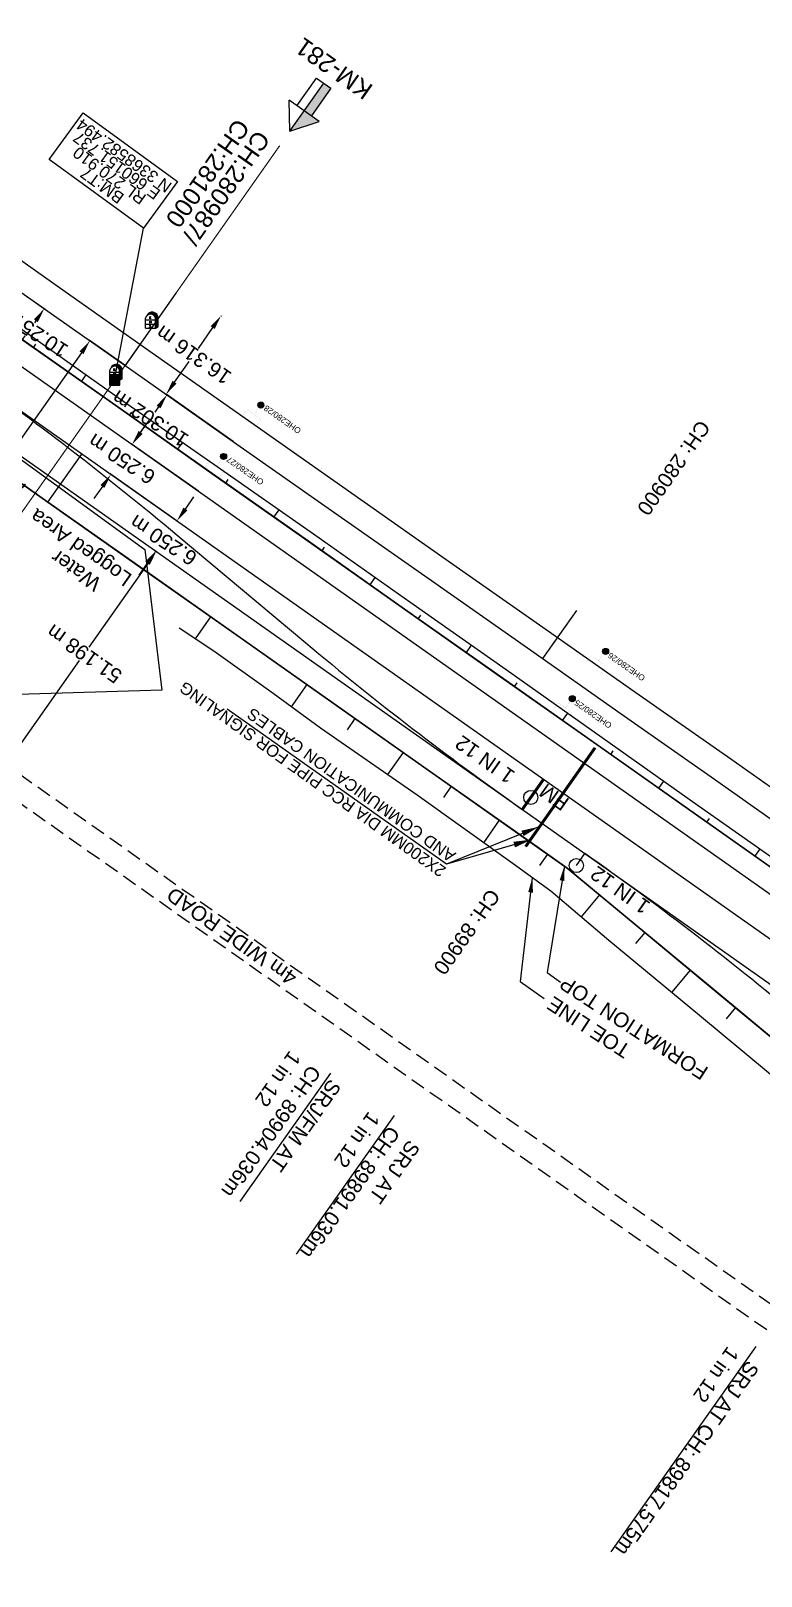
# Model space of a CAD drawing. Header units: metres. Extents: x 644418 to 1306172, y 3366650 to 6747308.
# Drawn here: x 660137.5 to 660261.6, y 3368379.2 to 3368641.8 of the extents above; entities that cross this region are included whole.
import ezdxf
from ezdxf.enums import TextEntityAlignment as Align

# ---------------------------------------------------------------- set-up
doc = ezdxf.new("R2010")
doc.units = ezdxf.units.M
doc.header["$MEASUREMENT"] = 0
for name, pattern in [('CENTER', [2, 1.25, -0.25, 0.25, -0.25]), ('DASHED', [0.75, 0.5, -0.25]), ('PHANTOM2', [1.25, 0.625, -0.125, 0.125, -0.125, 0.125, -0.125])]:
    doc.linetypes.add(name, pattern=pattern)
doc.layers.get('Defpoints').update_dxf_attribs({"lineweight": 0})
for name, color, linetype in [('Bench_Mark', 7, 'Continuous'), ('DFCC Boundary', 6, 'CENTER'), ('Dimension', 10, 'Continuous'), ('KILOMETER_STONE', 251, 'Continuous'), ('MATCH LINE', 7, 'Continuous'), ('PROPOSED DFCC FORMATION LINE', 187, 'Continuous'), ('PROPOSED FORMATION LINE - PLAN', 187, 'Continuous'), ('PROPOSED ROADS', 10, 'DASHED'), ('Signalling cable pipes', 234, 'Continuous'), ('STYLEREMARK', 251, 'Continuous'), ('TOPO_TEXT', 251, 'Continuous'), ('WATER_LOGGED_AREA', 5, 'Continuous')]:
    doc.layers.add(name, color=color, linetype=linetype)
for name, color, linetype, lineweight in [('BOUNDARY DIMENTION', 10, 'Continuous', 0), ('Existing Chainage', 7, 'Continuous', 0), ('Existing IR Track', 143, 'Continuous', 0), ('Existing Railway Boundary', 7, 'CENTER', 0), ('KM STONE', 7, 'Continuous', 0), ("NEW SHAMBHU CROSSING STN. SRJ's", 10, 'Continuous', 0), ('OHE MAST', 8, 'Continuous', 0), ('OHE MAST TEXT', 8, 'Continuous', 0), ('PROP-DFC Connecting line', 1, 'Continuous', 0), ('Proposed Chainage', 10, 'Continuous', 0), ('Proposed DFC Loop line', 1, 'Continuous', 0), ('PROPOSED DFCC TOE LINE', 239, 'Continuous', 0), ('PROPOSED DFCC TOE SLOPES', 239, 'Continuous', 0), ('PROPOSED DFCC TRACK', 1, 'Continuous', 0)]:
    doc.layers.add(name, color=color, linetype=linetype, lineweight=lineweight)
doc.styles.add('notes', font='romans.shx', dxfattribs={"height": 2})
doc.styles.get("Standard").update_dxf_attribs({"font": 'arial.ttf'})
doc.styles.add('Style-Arial', font='arial.ttf')
doc.dimstyles.new('DIM', dxfattribs={"dimtxt": 2.5, "dimasz": 2.5, "dimexe": 0.18, "dimexo": 0.0625, "dimgap": 0.09, "dimtad": 0, "dimtih": 1, "dimtoh": 1, "dimdec": 3, "dimzin": 0, "dimdsep": 46, "dimtxsty": 'Standard', "dimcen": 0.09, "dimadec": 0, "dimazin": 0, "dimtfac": 1, "dimtdec": 3, "dimtofl": 0, "dimtmove": 0, "dimatfit": 3, "dimfxl": 1, "dimtolj": 1, "dimtzin": 0, "dimarcsym": 0})
doc.dimstyles.new('ISO-25', dxfattribs={"dimtxt": 2.5, "dimasz": 2.5, "dimexe": 1.25, "dimexo": 0.625, "dimtad": 1, "dimtxsty": 'Standard', "dimcen": 2.5, "dimadec": 0, "dimazin": 0, "dimtfac": 1, "dimtmove": 0, "dimatfit": 3, "dimfxl": 1, "dimarcsym": 0})
doc.dimstyles.get("Standard").update_dxf_attribs({"dimtxt": 2.5, "dimasz": 2.5, "dimexe": 0.18, "dimexo": 0.0625, "dimgap": 0.09, "dimtad": 0, "dimtih": 1, "dimtoh": 1, "dimdec": 3, "dimzin": 0, "dimdsep": 46, "dimtxsty": 'Standard', "dimcen": 0.09, "dimclrd": 1, "dimclre": 1, "dimclrt": 1, "dimadec": 0, "dimazin": 0, "dimtfac": 1, "dimtdec": 3, "dimtofl": 0, "dimtmove": 0, "dimatfit": 3, "dimfxl": 1, "dimtolj": 1, "dimtzin": 0, "dimarcsym": 0})

# ---------------------------------------------------------------- blocks, each defined once
blk = doc.blocks.new('KMS')
blk.add_hatch(color=256).paths.add_polyline_path([(0.84, 1.71), (0.84, 0), (1.28, 0.25), (1.28, 1.71, 0.82134), (-0.65, 2.08, -0.601821)])
for points in [[(-0.84, 0), (-0.84, 1.71)], [(-0.84, 1.38), (0.84, 1.38)], [(-0.84, 0.64), (0.84, 0.64)], [(-0.84, 0), (0.84, 0)], [(0.84, 0), (0.84, 1.71)], [(0.84, 0), (1.28, 0.25)], [(1.28, 0.25), (1.28, 1.71)]]:
    blk.add_lwpolyline(points)
for centre, radius, start, end in [((0.28, 1.7), 1, 0.4859, 158.6661), ((0, 1.5), 0.867, 14.1462, 165.8538)]:
    blk.add_arc(centre, radius, start, end)
at = {"style": 'notes'}
for s, p in [('S', (-0.25, 0.09)), ('K', (-0.25, 1.58)), ('M', (-0.25, 0.81))]:
    blk.add_text(s, height=0.391, dxfattribs=at).set_placement(p)
blk = doc.blocks.new('BM')
blk.add_hatch(color=256).paths.add_polyline_path([(-0.88, 0.88), (-0.88, -0.88), (0.88, -0.88), (0.88, 0.88)])
for p, q in [((0.88, 0.88), (-0.88, 0.88)), ((-0.88, 0.88), (-0.88, -0.88)), ((0.88, -0.88), (0.88, 0.88)), ((-0.88, -0.88), (0.88, -0.88))]:
    blk.add_line(p, q)
blk = doc.blocks.new('OHE MAST')
h = blk.add_hatch(color=256)
edge = h.paths.add_edge_path()
edge.add_arc((0, 0), 0.514, 0, 360)
at = {"const_width": 0.01, "flags": 128}
for points in [[(1.5, 3.5), (1.5, 2), (-1.5, 2), (-1.5, 3.5)], [(0, 2), (0, 0)]]:
    blk.add_lwpolyline(points, dxfattribs=at)
blk.add_circle((0, 0), 0.514)
blk = doc.blocks.new('KM POST PLAN')
at = {"extrusion": (0, 0, -1)}
h = blk.add_hatch(color=256, dxfattribs=at)
h.paths.add_polyline_path([(0, -20), (0, -8.47), (3, -8.47), (3, -20)])
h.paths.add_polyline_path([(0, -8.47), (0, 0), (6.25, -8.47), (3, -8.47)], flags=16)
at = {"flags": 128}
for points in [[(0, 0), (-6.25, -8.47), (6.25, -8.47)], [(0, 0), (0, -20)], [(0, 0), (6.25, -8.47)], [(3, -8.47), (3, -20), (-3, -20), (-3, -8.47)]]:
    blk.add_lwpolyline(points, dxfattribs=at)
at = {"style": 'Style-Arial'}
blk.add_attdef('KM-POST', text='', height=6, dxfattribs=at).set_placement((0, -26, -263.95), align=Align.MIDDLE_CENTER)
blk = doc.blocks.new('*D1681')
at = {"layer": 'Defpoints', "color": 0, "transparency": 16777216}
for p in [(660136.29, 3368597.05), (660139.79, 3368594.6), (660130.39, 3368588.66)]:
    blk.add_point(p, dxfattribs=at)
at = {"layer": 'Dimension', "color": 0, "lineweight": -2, "transparency": 16777216}
for p, q in [((660136.34, 3368597.02), (660139.93, 3368594.49)), ((660138.35, 3368592.55), (660138.11, 3368592.21)), ((660130.44, 3368588.63), (660134.03, 3368586.1)), ((660135.32, 3368588.25), (660136.54, 3368589.98))]:
    blk.add_line(p, q, dxfattribs=at)
at = {"layer": 'Dimension', "color": 0, "transparency": 16777216}
for points in [[(660138.01, 3368592.79), (660138.69, 3368592.31), (660139.79, 3368594.6)], [(660134.98, 3368588.49), (660135.67, 3368588.01), (660133.89, 3368586.21)]]:
    blk.add_solid(points, dxfattribs=at)
at = {"layer": 'Dimension', "color": 0, "lineweight": 0, "transparency": 16777216, "insert": (660137.32, 3368591.09), "char_height": 2.5, "attachment_point": 5, "rotation": 147}
blk.add_mtext('\\A1;10.257 m', dxfattribs=at)
blk = doc.blocks.new('*D1682')
at = {"layer": 'Defpoints', "color": 0, "transparency": 16777216}
for p in [(660154.7, 3368571.53), (660166.01, 3368563.56), (660162.4, 3368558.45)]:
    blk.add_point(p, dxfattribs=at)
at = {"layer": 'Dimension', "color": 0, "lineweight": -2, "transparency": 16777216}
for p, q in [((660156.14, 3368573.57), (660157.58, 3368575.61)), ((660165.95, 3368563.59), (660154.55, 3368571.63)), ((660162.35, 3368558.49), (660150.95, 3368566.52)), ((660149.66, 3368564.37), (660148.22, 3368562.33))]:
    blk.add_line(p, q, dxfattribs=at)
at = {"layer": 'Dimension', "color": 0, "transparency": 16777216}
for points in [[(660155.8, 3368573.81), (660156.48, 3368573.33), (660154.7, 3368571.53)], [(660149.32, 3368564.61), (660150, 3368564.13), (660151.1, 3368566.42)]]:
    blk.add_solid(points, dxfattribs=at)
at = {"layer": 'Dimension', "color": 0, "lineweight": 0, "transparency": 16777216, "insert": (660152.95, 3368569.05), "char_height": 2.5, "attachment_point": 5, "rotation": 147}
blk.add_mtext('\\A1;6.250 m', dxfattribs=at)
blk = doc.blocks.new('*D1709')
at = {"layer": 'Defpoints', "color": 0, "transparency": 16777216}
for p in [(660162.32, 3368558.51), (660162.4, 3368558.45), (660158.8, 3368553.34)]:
    blk.add_point(p, dxfattribs=at)
at = {"layer": 'Dimension', "color": 0, "lineweight": -2, "transparency": 16777216}
for p, q in [((660163.76, 3368560.55), (660165.2, 3368562.6)), ((660162.35, 3368558.49), (660162.17, 3368558.61)), ((660158.75, 3368553.38), (660158.57, 3368553.5)), ((660157.28, 3368551.36), (660155.84, 3368549.31))]:
    blk.add_line(p, q, dxfattribs=at)
at = {"layer": 'Dimension', "color": 0, "transparency": 16777216}
for points in [[(660163.42, 3368560.79), (660164.1, 3368560.31), (660162.32, 3368558.51)], [(660156.94, 3368551.6), (660157.62, 3368551.12), (660158.72, 3368553.4)]]:
    blk.add_solid(points, dxfattribs=at)
at = {"layer": 'Dimension', "color": 0, "lineweight": 0, "transparency": 16777216, "insert": (660160.02, 3368555.25), "char_height": 2.5, "attachment_point": 5, "rotation": 147}
blk.add_mtext('\\A1;6.250 m', dxfattribs=at)
blk = doc.blocks.new('*D1696')
at = {"layer": 'Defpoints', "color": 0, "transparency": 16777216}
for p in [(660160.63, 3368579.94), (660171.94, 3368571.98), (660166.01, 3368563.56)]:
    blk.add_point(p, dxfattribs=at)
at = {"layer": 'Dimension', "color": 0, "lineweight": -2, "transparency": 16777216}
for p, q in [((660159.19, 3368577.89), (660158.57, 3368577.01)), ((660171.88, 3368572.02), (660160.48, 3368580.04)), ((660156.14, 3368573.56), (660156.99, 3368574.77)), ((660165.96, 3368563.59), (660154.55, 3368571.61))]:
    blk.add_line(p, q, dxfattribs=at)
at = {"layer": 'Dimension', "color": 0, "transparency": 16777216}
for points in [[(660158.85, 3368578.13), (660159.53, 3368577.65), (660160.63, 3368579.94)], [(660155.8, 3368573.8), (660156.48, 3368573.32), (660154.7, 3368571.51)]]:
    blk.add_solid(points, dxfattribs=at)
at = {"layer": 'Dimension', "color": 0, "lineweight": 0, "transparency": 16777216, "insert": (660157.78, 3368575.89), "char_height": 2.5, "attachment_point": 5, "rotation": 147}
blk.add_mtext('\\A1;10.302 m', dxfattribs=at)
blk = doc.blocks.new('*D1533')
at = {"layer": 'Defpoints', "color": 0, "linetype": 'ByBlock', "ltscale": 0.5, "transparency": 16777216}
for p in [(660169.82, 3368593.42), (660169.82, 3368593.42), (660160.48, 3368580.04)]:
    blk.add_point(p, dxfattribs=at)
at = {"layer": 'Existing Railway Boundary', "color": 0, "linetype": 'ByBlock', "lineweight": -2, "ltscale": 0.5, "transparency": 16777216}
for p, q in [((660168.39, 3368591.37), (660165.93, 3368587.85)), ((660169.87, 3368593.38), (660169.97, 3368593.31)), ((660161.91, 3368582.09), (660164.37, 3368585.61)), ((660160.53, 3368580), (660160.63, 3368579.94))]:
    blk.add_line(p, q, dxfattribs=at)
at = {"layer": 'Existing Railway Boundary', "color": 0, "linetype": 'ByBlock', "ltscale": 0.5, "transparency": 16777216}
for points in [[(660168.05, 3368591.61), (660168.73, 3368591.13), (660169.82, 3368593.42)], [(660161.57, 3368582.33), (660162.25, 3368581.85), (660160.48, 3368580.04)]]:
    blk.add_solid(points, dxfattribs=at)
at = {"layer": 'Existing Railway Boundary', "color": 0, "linetype": 'ByBlock', "ltscale": 0.5, "transparency": 16777216, "insert": (660165.15, 3368586.73), "char_height": 2.5, "attachment_point": 5, "rotation": 145}
blk.add_mtext('\\A1;16.316 m', dxfattribs=at)
blk = doc.blocks.new('*D1780')
at = {"layer": 'BOUNDARY DIMENTION', "color": 0, "lineweight": -2, "transparency": 16777216}
for p, q in [((660158.55, 3368553.52), (660158.95, 3368553.24)), ((660157.37, 3368551.3), (660147.35, 3368537.06)), ((660130.79, 3368513.51), (660145.78, 3368534.83)), ((660129.09, 3368511.65), (660129.49, 3368511.36))]:
    blk.add_line(p, q, dxfattribs=at)
at = {"layer": 'BOUNDARY DIMENTION', "color": 0, "transparency": 16777216}
for points in [[(660157.03, 3368551.53), (660157.71, 3368551.06), (660158.81, 3368553.34)], [(660130.45, 3368513.75), (660131.13, 3368513.27), (660129.35, 3368511.47)]]:
    blk.add_solid(points, dxfattribs=at)
at = {"layer": 'Defpoints', "color": 0, "transparency": 16777216}
for p in [(660158.5, 3368553.56), (660129.04, 3368511.68), (660129.35, 3368511.47)]:
    blk.add_point(p, dxfattribs=at)
at = {"layer": 'BOUNDARY DIMENTION', "color": 0, "transparency": 16777216, "insert": (660146.57, 3368535.94), "char_height": 2.5, "attachment_point": 5, "rotation": 145}
blk.add_mtext('\\A1;51.198 m', dxfattribs=at)
blk = doc.blocks.new('*D1818')
at = {"layer": 'Defpoints', "color": 0, "linetype": 'Continuous', "ltscale": 0.5, "transparency": 16777216}
for p in [(660147.54, 3368589.15), (660153.51, 3368584.94), (660110.94, 3368524.41)]:
    blk.add_point(p, dxfattribs=at)
at = {"layer": 'DFCC Boundary', "color": 0, "linetype": 'Continuous', "lineweight": -2, "ltscale": 0.5, "transparency": 16777216}
for p, q in [((660153.46, 3368584.98), (660147.39, 3368589.25)), ((660146.1, 3368587.1), (660132.51, 3368567.78)), ((660106.4, 3368530.66), (660130.94, 3368565.54)), ((660110.89, 3368524.45), (660104.82, 3368528.72))]:
    blk.add_line(p, q, dxfattribs=at)
at = {"layer": 'DFCC Boundary', "color": 0, "linetype": 'Continuous', "ltscale": 0.5, "transparency": 16777216}
for points in [[(660145.76, 3368587.34), (660146.44, 3368586.86), (660147.54, 3368589.15)], [(660106.06, 3368530.9), (660106.75, 3368530.42), (660104.97, 3368528.62)]]:
    blk.add_solid(points, dxfattribs=at)
at = {"layer": 'DFCC Boundary', "color": 0, "linetype": 'Continuous', "ltscale": 0.5, "transparency": 16777216, "insert": (660132.13, 3368566.38), "char_height": 2.5, "attachment_point": 5, "rotation": 145}
blk.add_mtext('\\A1;74.0 m', dxfattribs=at)

msp = doc.modelspace()

# ---------------------------------------------------------------- linework, layer by layer
at = {"layer": 'Existing Chainage', "color": 0, "linetype": 'Continuous', "lineweight": 13, "flags": 128}
for points in [[(660162.142, 3368597.2111), (660153.5131, 3368584.9416)], [(660162.142, 3368597.2111), (660153.5131, 3368584.9416)], [(660162.142, 3368597.2111), (660153.5131, 3368584.9416)], [(660230.1977, 3368543.3176), (660224.4481, 3368535.1358)]]:
    msp.add_lwpolyline(points, dxfattribs=at)
at = {"layer": 'Existing IR Track', "flags": 128}
for points in [[(659911.3001, 3368760.8555), (659927.2399, 3368749.6213), (659943.5151, 3368738.1676), (659958.1576, 3368727.77), (659977.3537, 3368714.2984), (659996.651, 3368700.7561), (660012.3696, 3368689.6877), (660028.1302, 3368678.5897), (660045.2146, 3368666.5757), (660062.5385, 3368654.3933), (660077.5676, 3368643.8028), (660092.8925, 3368633.004), (660109.6257, 3368621.2378), (660126.5577, 3368609.3317), (660142.3534, 3368598.1975), (660158.1384, 3368587.0709), (660174.4735, 3368575.5808), (660190.496, 3368564.3107), (660207.5126, 3368552.3776), (660224.4948, 3368540.4687), (660240.3114, 3368529.3669), (660256.4069, 3368518.0692), (660271.8366, 3368507.2097)], [(659908.7095, 3368757.1778), (659924.4006, 3368746.0898), (659940.812, 3368734.5507), (659955.7582, 3368724.039), (659974.7591, 3368710.6172), (659993.9497, 3368697.0615), (660009.7513, 3368685.968), (660025.5923, 3368674.847), (660042.632, 3368662.9055), (660059.7846, 3368650.8849), (660075.0177, 3368640.1795), (660090.3519, 3368629.4031), (660107.0775, 3368617.6195), (660123.8717, 3368605.7877), (660139.8074, 3368594.5805), (660155.7653, 3368583.3577), (660171.938, 3368571.9804), (660187.9853, 3368560.6913), (660204.9812, 3368548.7818), (660221.8716, 3368536.9464), (660237.7773, 3368525.769), (660253.6266, 3368514.6313), (660269.2847, 3368503.5873)]]:
    msp.add_lwpolyline(points, dxfattribs=at)
at = {"layer": 'MATCH LINE', "linetype": 'PHANTOM2', "ltscale": 15, "const_width": 0.2}
msp.add_lwpolyline([(660179.7781, 3368622.2881), (660109.3264, 3368522.1118)], dxfattribs=at)
at = {"layer": "NEW SHAMBHU CROSSING STN. SRJ's", "linetype": 'Continuous', "lineweight": 13, "const_width": 0.5, "flags": 128}
msp.add_lwpolyline([(660220.9937, 3368509.5012), (660224.5985, 3368514.6068)], dxfattribs=at)
at = {"layer": "NEW SHAMBHU CROSSING STN. SRJ's", "linetype": 'Continuous', "lineweight": 13, "flags": 128}
for points in [[(660222.4356, 3368511.5434), (660220.9937, 3368509.5012)], [(660230.1771, 3368499.9687), (660231.619, 3368502.011)]]:
    msp.add_lwpolyline(points, dxfattribs=at)
at = {"layer": "NEW SHAMBHU CROSSING STN. SRJ's", "color": 10, "linetype": 'Continuous', "lineweight": 13, "flags": 128}
for points in [[(660188.3831, 3368464.7111), (660172.9921, 3368442.8779)], [(660199.2116, 3368457.5162), (660182.5972, 3368433.9475)], [(660260.6757, 3368418.2435), (660236.0641, 3368383.3301)]]:
    msp.add_lwpolyline(points, dxfattribs=at)
at = {"layer": "NEW SHAMBHU CROSSING STN. SRJ's", "linetype": 'Continuous', "lineweight": 13}
for centre in [(660222.4356, 3368511.5434), (660230.1771, 3368499.9687)]:
    msp.add_circle(centre, 1.2, dxfattribs=at)
at = {"layer": 'PROP-DFC Connecting line', "linetype": 'Continuous', "lineweight": 0}
msp.add_line((659123.2101, 3369298.6585), (661015.1257, 3367964.985), dxfattribs=at)
at = {"layer": 'Proposed Chainage', "lineweight": 0, "flags": 128}
for points in [[(660140.4055, 3368561.7223), (660146.1671, 3368569.8957)], [(660225.0196, 3368508.1925), (660227.9005, 3368512.2792)]]:
    msp.add_lwpolyline(points, dxfattribs=at)
at = {"layer": 'Proposed DFC Loop line'}
msp.add_line((659226.6259, 3369210.4636), (661057.9935, 3367919.4725), dxfattribs=at)
msp.add_lwpolyline([(660125.5584, 3368584.4234, -0.02091954), (660162.3517, 3368556.1185), (660184.2004, 3368537.8061, 0.02091954), (660220.9937, 3368509.5012)], format="xyb", dxfattribs=at)
at = {"layer": 'Proposed DFC Loop line', "flags": 128}
msp.add_lwpolyline([(661100.1515, 3367850.9693), (660555.35, 3368235.0177, -0.02131078), (660517.8954, 3368263.8855), (660269.1261, 3368473.1062, 0.02134199), (660231.6148, 3368502.0139)], format="xyb", dxfattribs=at)
at = {"layer": 'PROPOSED DFCC FORMATION LINE', "lineweight": 0, "flags": 128}
for points in [[(660266.3554, 3368497.4059), (660250.0088, 3368508.9292), (660233.6621, 3368520.4525), (660217.3154, 3368531.9758), (660200.9688, 3368543.4991), (660184.6221, 3368555.0224), (660168.2754, 3368566.5457), (660151.9288, 3368578.069), (660135.5821, 3368589.5923), (660119.2354, 3368601.1156), (660102.8888, 3368612.6389), (660086.5421, 3368624.1622), (660070.1954, 3368635.6855), (660053.8488, 3368647.2088), (660037.5021, 3368658.7321), (660021.1554, 3368670.2554), (660004.8088, 3368681.7787), (659988.4621, 3368693.302), (659972.1154, 3368704.8253), (659955.7688, 3368716.3486), (659939.4221, 3368727.8719), (659923.0754, 3368739.3952)], [(660266.3842, 3368497.4468), (660250.0376, 3368508.9701), (660233.6909, 3368520.4934), (660217.3442, 3368532.0167), (660200.9976, 3368543.54), (660184.6509, 3368555.0633), (660168.3042, 3368566.5866), (660151.9576, 3368578.1099), (660135.6109, 3368589.6332), (660119.2642, 3368601.1565), (660102.9176, 3368612.6798), (660086.5709, 3368624.2031), (660070.2242, 3368635.7264), (660053.8776, 3368647.2497), (660037.5309, 3368658.773), (660021.1842, 3368670.2963), (660004.8376, 3368681.8196), (659988.4909, 3368693.3429), (659972.1442, 3368704.8662), (659955.7976, 3368716.3895), (659939.4509, 3368727.9128), (659923.1042, 3368739.4361)], [(660228.645, 3368499.5194), (660222.1388, 3368504.1058), (660205.7921, 3368515.6291), (660189.4455, 3368527.1524), (660173.0988, 3368538.6757), (660156.7521, 3368550.199), (660140.4055, 3368561.7223), (660124.925, 3368572.635)], [(660228.6146, 3368499.4797), (660222.11, 3368504.065), (660205.7633, 3368515.5883), (660189.4167, 3368527.1116), (660173.07, 3368538.6349), (660156.7233, 3368550.1582), (660140.3767, 3368561.6815), (660124.8962, 3368572.5941)], [(660538.9518, 3368241.9337), (660531.2566, 3368248.3199), (660515.8661, 3368261.0923), (660500.4757, 3368273.8647), (660485.0852, 3368286.6371), (660469.6948, 3368299.4095), (660454.3043, 3368312.1819), (660438.9139, 3368324.9543), (660423.5234, 3368337.7266), (660408.133, 3368350.499), (660392.7425, 3368363.2714), (660377.3521, 3368376.0438), (660361.9616, 3368388.8162), (660346.5711, 3368401.5886), (660331.1807, 3368414.361), (660315.7902, 3368427.1334), (660300.3998, 3368439.9058), (660285.0093, 3368452.6782), (660269.6189, 3368465.4506), (660254.2284, 3368478.223), (660238.838, 3368490.9953), (660228.6146, 3368499.4797)], [(660539.0272, 3368241.9361), (660531.2885, 3368248.3584), (660515.8981, 3368261.1308), (660500.5076, 3368273.9032), (660485.1171, 3368286.6756), (660469.7267, 3368299.448), (660454.3362, 3368312.2203), (660438.9458, 3368324.9927), (660423.5553, 3368337.7651), (660408.1649, 3368350.5375), (660392.7744, 3368363.3099), (660377.384, 3368376.0823), (660361.9935, 3368388.8547), (660346.6031, 3368401.6271), (660331.2126, 3368414.3995), (660315.8222, 3368427.1719), (660300.4317, 3368439.9443), (660285.0413, 3368452.7167), (660269.6508, 3368465.489), (660254.2604, 3368478.2614), (660238.8699, 3368491.0338), (660228.645, 3368499.5194)]]:
    msp.add_lwpolyline(points, dxfattribs=at)
at = {"layer": 'PROPOSED DFCC TOE LINE', "lineweight": 0, "flags": 128}
for points in [[(660074.5986, 3368634.3853), (660087.1993, 3368625.0945), (660103.7266, 3368613.8275), (660120.0897, 3368602.3274), (660136.4112, 3368590.7685), (660152.7283, 3368579.2032), (660169.1325, 3368567.7615), (660185.5291, 3368556.3091), (660201.8778, 3368544.7886), (660218.2413, 3368533.2893), (660234.5686, 3368521.7385), (660250.8959, 3368510.1876), (660267.2419, 3368498.6634), (660283.598, 3368487.1535), (660299.9584, 3368475.6497), (660316.281, 3368464.0923), (660332.5821, 3368452.5043), (660348.9456, 3368441.0048), (660365.3395, 3368429.5486), (660381.7734, 3368418.149), (660398.2211, 3368406.7691), (660414.7971, 3368395.5711), (660419.4465, 3368392.1078)], [(660225.829, 3368495.6215), (660219.4234, 3368500.2538), (660203.1597, 3368511.8948), (660186.7211, 3368523.2877), (660178.6495, 3368529.1815), (660168.6022, 3368536.3774), (660162.6801, 3368540.2779)]]:
    msp.add_lwpolyline(points, dxfattribs=at)
at = {"layer": 'PROPOSED DFCC TOE LINE', "lineweight": 0}
msp.add_lwpolyline([(660394.0374, 3368356.0296), (660389.7309, 3368359.6425), (660373.9834, 3368371.9847), (660358.4172, 3368384.5453), (660343.0042, 3368397.2906), (660327.1033, 3368409.4478), (660318.5346, 3368416.6688), (660306.2342, 3368427.0194), (660296.4948, 3368435.2004), (660281.3659, 3368448.2879), (660266.4809, 3368461.6693), (660251.1256, 3368474.484), (660235.706, 3368487.2213), (660225.829, 3368495.6215)], dxfattribs=at)
at = {"layer": 'PROPOSED DFCC TOE SLOPES', "linetype": 'Continuous', "lineweight": 0, "flags": 128}
for points in [[(660137.933, 3368587.9962), (660138.3311, 3368588.5609)], [(660146.1064, 3368582.2346), (660146.8877, 3368583.3429)], [(660154.2797, 3368576.4729), (660154.6691, 3368577.0254)], [(660162.453, 3368570.7113), (660163.2607, 3368571.857)], [(660170.6264, 3368564.9496), (660171.044, 3368565.5421)], [(660178.7997, 3368559.188), (660179.66, 3368560.4084)], [(660186.973, 3368553.4263), (660187.4123, 3368554.0494)], [(660195.1464, 3368547.6647), (660196.0259, 3368548.9123)], [(660168.0498, 3368542.2349), (660165.405, 3368538.4832)], [(660203.3197, 3368541.903), (660203.761, 3368542.5291)], [(660211.493, 3368536.1414), (660212.3841, 3368537.4054)], [(660184.3965, 3368530.7116), (660181.7314, 3368526.9311)], [(660219.6664, 3368530.3797), (660220.1135, 3368531.0141)], [(660227.8397, 3368524.6181), (660228.7244, 3368525.873)], [(660192.5698, 3368524.95), (660191.2164, 3368523.0301)], [(660200.7431, 3368519.1883), (660198.0823, 3368515.4137)], [(660236.013, 3368518.8564), (660236.4505, 3368519.477)], [(660208.9165, 3368513.4267), (660207.5923, 3368511.5483)], [(660244.1864, 3368513.0948), (660245.0516, 3368514.3222)], [(660217.0898, 3368507.665), (660214.4, 3368503.8493)], [(660252.3597, 3368507.3331), (660252.7888, 3368507.9418)], [(660225.2631, 3368501.9034), (660223.8921, 3368499.9585)], [(660260.533, 3368501.5715), (660261.3909, 3368502.7885)], [(660234.1163, 3368494.9788), (660230.9999, 3368491.2237)], [(660241.8115, 3368488.5926), (660240.2323, 3368486.6898)], [(660249.5067, 3368482.2065), (660246.3629, 3368478.4182)], [(660257.2019, 3368475.8203), (660255.6312, 3368473.9275)]]:
    msp.add_lwpolyline(points, dxfattribs=at)
at = {"layer": 'PROPOSED DFCC TRACK', "color": 12, "flags": 128}
msp.add_lwpolyline([(661185.0561, 3367837.5487), (661104.7692, 3367894.1456), (658600.7836, 3369659.2873)], dxfattribs=at)
at = {"layer": 'PROPOSED ROADS', "color": 1, "linetype": 'DASHED', "lineweight": 0, "ltscale": 5, "flags": 128}
msp.add_lwpolyline([(661233.5122, 3367730.8433, 0.26577536), (661230.955, 3367736.6188), (660838.2471, 3368015.4714), (660750.0807, 3368077.0803), (660080.8725, 3368549.197, -0.41410989), (660079.909, 3368554.7701), (660092.3059, 3368572.356, 0.41421356), (660091.8235, 3368575.143), (660087.6934, 3368578.0545), (660089.4219, 3368580.5065), (660094.3693, 3368577.0188, -0.41421356), (660095.334, 3368571.4448), (660084.0891, 3368555.4931, 0.41410989), (660084.8117, 3368551.3132), (660752.3792, 3368080.3539), (660840.5506, 3368018.7415), (661230.3879, 3367741.9273), (661232.6055, 3367740.3492, 0.35054613), (661238.2967, 3367741.1615)], format="xyb", dxfattribs=at)
at = {"layer": 'Signalling cable pipes', "lineweight": 30}
for points in [[(660221.4705, 3368503.2351), (660233.2892, 3368520.0008)], [(660221.634, 3368503.1199), (660233.4527, 3368519.8856)]]:
    msp.add_lwpolyline(points, dxfattribs=at)
at = {"layer": 'STYLEREMARK'}
msp.add_line((660151.737, 3368582.494), (660156.6221, 3368608.2931, 609.0363), dxfattribs=at)
at = {"layer": 'STYLEREMARK', "linetype": 'Continuous', "elevation": 609.0363}
msp.add_lwpolyline([(660140.6161, 3368619.9485), (660146.385, 3368627.8707), (660162.3909, 3368616.2152), (660156.6221, 3368608.2931)], close=True, dxfattribs=at)
at = {"layer": 'WATER_LOGGED_AREA', "linetype": 'Continuous'}
msp.add_polyline3d([(660047.813, 3368629.555, 268.423), (660108.256, 3368588.958, 268.397), (660156.886, 3368553.676, 268.48), (660159.726, 3368529.771, 268.448), (660105.102, 3368528.126, 268.501), (660042.556, 3368533.616, 268.831), (660041.922, 3368577.162, 268.61), (660047.813, 3368629.555, 268.423)], dxfattribs=at)

# ---------------------------------------------------------------- block references
at = {"layer": 'Bench_Mark'}
msp.add_blockref('BM', (660151.737, 3368582.494, 271.145), dxfattribs=at)
at = {"layer": 'KILOMETER_STONE', "linetype": 'Continuous'}
for p in [(660157.835, 3368591.293, 271.037), (660151.748, 3368582.439, 270.988)]:
    msp.add_blockref('KMS', p, dxfattribs=at)
at = {"layer": 'KM STONE'}
ref = msp.add_blockref('KM POST PLAN', (660181.5038, 3368624.742), dxfattribs=dict(at, xscale=0.4999999999999996, yscale=0.4999999999999996, zscale=0.4999999999999996, rotation=144.8821696681184))
ref.add_attrib('KM-POST', 'KM-281', dxfattribs={"layer": '0', "height": 3, "rotation": 144.88217, "style": 'Style-Arial'}).set_placement((660188.9822, 3368635.3756), align=Align.MIDDLE_CENTER)
at = {"layer": 'OHE MAST', "color": 2, "rotation": 143.3908318566117}
for p in [(660176.581, 3368578.203), (660170.254, 3368569.478), (660235.15, 3368536.358), (660229.49, 3368528.316)]:
    msp.add_blockref('OHE MAST', p, dxfattribs=at)

# ---------------------------------------------------------------- texts
at = {"layer": 'Existing Chainage', "color": 0, "linetype": 'Continuous', "lineweight": 0, "attachment_point": 6, "line_spacing_factor": 0.6, "style": 'Style-Arial'}
for s, insert, char_height, rotation in [('CH:281000', (660161.4408, 3368608.9245), 3, 234.88217), ('CH:280987/', (660164.2103, 3368605.9986), 3, 234.88217), ('CH: 280900', (660241.356, 3368559.9208), 2.5, 234.903245)]:
    msp.add_mtext(s, dxfattribs=dict(at, insert=insert, char_height=char_height, rotation=rotation))
at = {"layer": "NEW SHAMBHU CROSSING STN. SRJ's", "linetype": 'Continuous', "lineweight": 13, "char_height": 2.5, "attachment_point": 4, "rotation": 144.807523, "line_spacing_factor": 0.60036, "style": 'Style-Arial'}
for s, insert in [('1 IN 12', (660219.2437, 3368514.7228)), ('FM', (660228.4608, 3368510.1226)), ('1 IN 12', (660242.221, 3368492.5315))]:
    msp.add_mtext(s, dxfattribs=dict(at, insert=insert))
at = {"layer": "NEW SHAMBHU CROSSING STN. SRJ's", "linetype": 'Continuous', "lineweight": 13, "insert": (660182.2504, 3368480.4299), "char_height": 2.5, "width": 28.999925, "attachment_point": 4, "rotation": 144.749801, "line_spacing_factor": 0.6, "style": 'Style-Arial'}
msp.add_mtext('4m WIDE ROAD', dxfattribs=at)
at = {"layer": "NEW SHAMBHU CROSSING STN. SRJ's", "color": 10, "linetype": 'Continuous', "lineweight": 13, "char_height": 2.5, "width": 48.578282, "attachment_point": 4, "rotation": 234.818733, "line_spacing_factor": 0.648, "style": 'Style-Arial'}
for s, insert in [('\\pxsm1;SRJ/FM AT \\PCH: 89904.036m \\P1 in 12', (660185.9353, 3368465.5572)), ('\\pxsm1;SRJ AT \\PCH: 89891.036m \\P1 in 12', (660199.3484, 3368455.2154)), ('\\pxsm1;SRJ AT CH: 89817.575m \\P1 in 12', (660258.6424, 3368416.5158))]:
    msp.add_mtext(s, dxfattribs=dict(at, insert=insert))
at = {"layer": 'OHE MAST TEXT'}
for s, p in [('OHE280/28', (660180.2433, 3368575.761)), ('OHE280/27', (660173.9163, 3368567.036)), ('OHE280/26', (660238.7017, 3368533.7367)), ('OHE280/25', (660233.0417, 3368525.6947))]:
    msp.add_text(s, height=1, rotation=145, dxfattribs=at).set_placement(p, align=Align.MIDDLE_CENTER)
at = {"layer": 'Proposed Chainage', "lineweight": 0, "insert": (660216.3771, 3368495.5158), "char_height": 2.5, "attachment_point": 4, "rotation": 234.818733, "line_spacing_factor": 0.6, "style": 'Style-Arial'}
msp.add_mtext('CH: 89900', dxfattribs=at)
at = {"layer": 'PROPOSED DFCC TOE LINE', "lineweight": 0}
msp.add_text('TOE LINE', height=2.5, rotation=146.885789, dxfattribs=at).set_placement((660226.3047, 3368477.8773), align=Align.RIGHT)
at = {"layer": 'PROPOSED FORMATION LINE - PLAN', "lineweight": 0}
msp.add_text('FORMATION TOP', height=2.5, rotation=146.885789, dxfattribs=at).set_placement((660228.4279, 3368481.361), align=Align.RIGHT)
at = {"layer": 'Signalling cable pipes', "linetype": 'Continuous', "lineweight": 13, "style": 'Style-Arial'}
for s, p in [('2X200MM DIA RCC PIPE FOR SIGNALING ', (660208.2078, 3368499.4922)), ('AND COMMUNICATION CABLES', (660209.8682, 3368502.0287))]:
    msp.add_text(s, height=2, rotation=144.40551, dxfattribs=at).set_placement(p)
at = {"layer": 'STYLEREMARK'}
for s, p in [('N 3368582.494', (660153.3223, 3368620.5949)), ('E 660151.737', (660152.0861, 3368618.8973)), ('RL 270.910', (660150.8499, 3368617.1997)), ('BM:T7', (660149.6137, 3368615.5021))]:
    msp.add_text(s, height=2, rotation=143.938068, dxfattribs=at).set_placement(p, align=Align.MIDDLE_CENTER)
at = {"layer": 'TOPO_TEXT', "color": 5}
for s, p in [('Logged Area', (660154.8873, 3368549.2737)), ('Water ', (660149.6848, 3368548.4473))]:
    msp.add_text(s, height=2.5, rotation=145, dxfattribs=at).set_placement(p)

# ---------------------------------------------------------------- dimensions: what is measured, and where the dimension line sits
at = {"layer": 'BOUNDARY DIMENTION'}
dim = msp.add_linear_dim(base=(660129.3476, 3368511.4655), p1=(660158.4986, 3368553.556), p2=(660129.0404, 3368511.6816), angle=234.874108, dimstyle='DIM', override={"dimpost": ' m'}, dxfattribs=at)
dim.commit()
dim.dimension.update_dxf_attribs({"geometry": '*D1780', "text_midpoint": (660146.5681, 3368535.9444), "dimtype": 129, "text_rotation": 145})
at = {"layer": 'DFCC Boundary', "linetype": 'Continuous', "ltscale": 0.5}
dim = msp.add_linear_dim(base=(660147.5359, 3368589.1452), p1=(660110.9439, 3368524.4117), p2=(660153.5131, 3368584.9416), angle=54.882169, dimstyle='DIM', override={"dimdec": 1, "dimpost": ' m', "dimtmove": 2}, dxfattribs=at)
dim.commit()
dim.dimension.update_dxf_attribs({"geometry": '*D1818', "text_midpoint": (660132.1262, 3368566.3794), "dimtype": 129, "text_rotation": 145})
at = {"layer": 'Dimension', "color": 10, "lineweight": 0}
for base, p1, p2, angle, picture, middle in [((660139.7867, 3368594.5951), (660130.3912, 3368588.6635), (660136.2915, 3368597.0532), 54.882169, '*D1681', (660137.3241, 3368591.0936)), ((660160.6277, 3368579.937), (660166.0076, 3368563.5563), (660171.9352, 3368571.9824), 54.87411, '*D1696', (660157.7791, 3368575.8878)), ((660154.7018, 3368571.5261), (660162.4049, 3368558.4491), (660166.006, 3368563.5574), 54.818733, '*D1682', (660152.9531, 3368569.0455)), ((660162.3199, 3368558.5091), (660158.8039, 3368553.3408), (660162.4049, 3368558.4491), 54.818733, '*D1709', (660160.0205, 3368555.2471))]:
    dim = msp.add_linear_dim(base=base, p1=p1, p2=p2, angle=angle, dimstyle='DIM', override={"dimpost": ' m'}, dxfattribs=at)
    dim.commit()
    dim.dimension.update_dxf_attribs({"geometry": picture, "text_midpoint": middle, "dimtype": 129, "text_rotation": 147})
at = {"layer": 'Existing Railway Boundary', "linetype": 'ByBlock', "ltscale": 0.5}
dim = msp.add_aligned_dim(p1=(660160.4805, 3368580.0406), p2=(660169.8221, 3368593.4174), distance=0, dimstyle='DIM', override={"dimpost": ' m'}, dxfattribs=at)
dim.commit()
dim.dimension.update_dxf_attribs({"geometry": '*D1533', "text_midpoint": (660165.1513, 3368586.729), "text_rotation": 145})

# ---------------------------------------------------------------- leaders
at = {"layer": 'PROPOSED DFCC TOE LINE', "lineweight": 0}
msp.add_leader([(660222.6935, 3368497.8889), (660220.6557, 3368480.238), (660224.686, 3368477.3893)], dimstyle='ISO-25', override={"dimtxt": 3, "dimasz": 2.5, "dimgap": 0.625, "dimtad": 0, "dimdec": 3, "dimzin": 2, "dimtdec": 3}, dxfattribs=at)
at = {"layer": 'PROPOSED FORMATION LINE - PLAN', "lineweight": 0}
msp.add_leader([(660228.1442, 3368499.8724), (660225.198, 3368481.789), (660227.5017, 3368480.1473)], dimstyle='ISO-25', override={"dimtxt": 3, "dimasz": 2.5, "dimgap": 0.625, "dimtad": 0, "dimdec": 3, "dimzin": 2, "dimtdec": 3}, dxfattribs=at)
at = {"layer": 'Signalling cable pipes', "lineweight": 13}
for points in [[(660223.8132, 3368506.5584), (660208.1301, 3368500.197), (660170.8583, 3368526.5195)], [(660222.507, 3368504.3583), (660208.1301, 3368500.197)]]:
    msp.add_leader(points, dimstyle='Standard', override={"dimasz": 3, "dimgap": 0.25, "dimclrd": 256}, dxfattribs=at)

doc.saveas('drawing.dxf')
